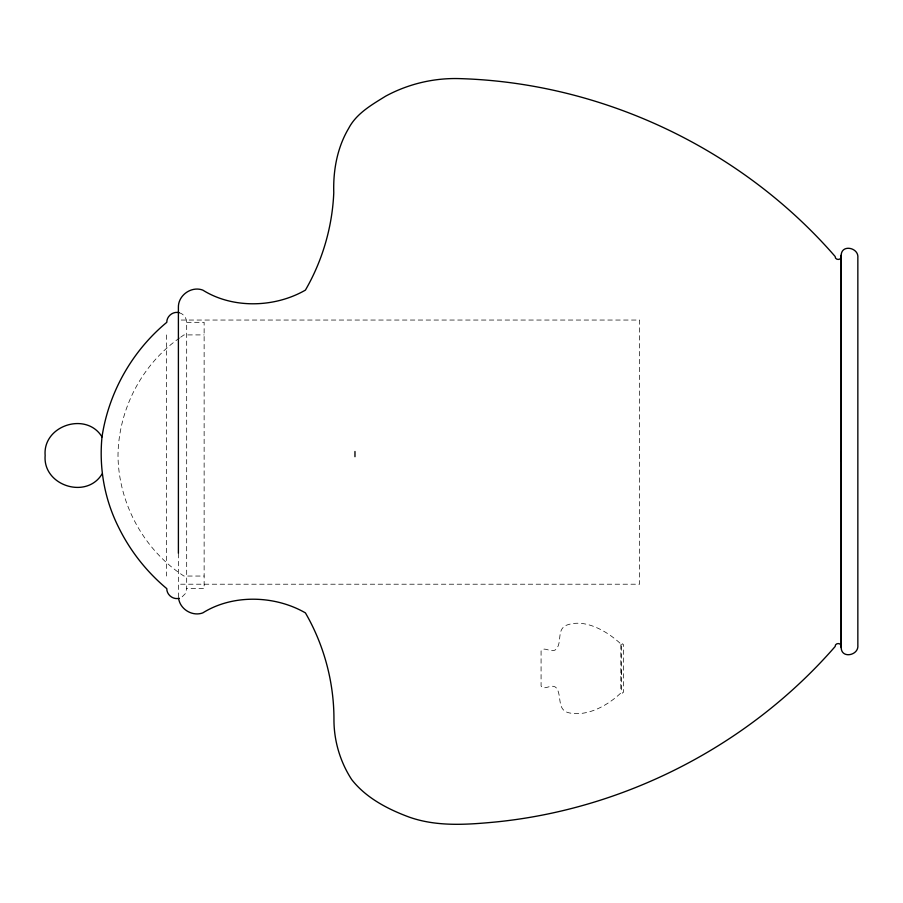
<?xml version="1.0" encoding="UTF-8"?>
<svg xmlns="http://www.w3.org/2000/svg" width="903" height="903" viewBox="0 0 903 903"><rect width="100%" height="100%" fill="white"/><g stroke="black" fill="none" stroke-linecap="round" stroke-linejoin="round"><path stroke-width="0.68" stroke-dasharray="4.51 3.39" d="M621.557 674.631L621.524 668.457M621.557 644.64L622.585 643.76L623.589 644.934L623.589 691.991L622.449 693.177L621.557 692.285L621.557 644.64C609.051 632.608 585.833 617.686 566.237 625.305C556.677 629.662 562.129 641.796 556.496 648.862C551.947 654.223 543.787 645.532 541.078 650.973L541.078 685.953C543.82 691.382 551.925 682.691 556.496 688.063C562.129 695.942 556.553 710.13 569.071 712.851C588.44 717.038 609.491 704.171 621.557 692.285M179.313 312.72C183.557 313.883 186.661 317.935 186.684 322.326L186.684 588.632L185.352 593.61L181.717 597.255M179.584 337.993C141.85 364.361 118.485 409.51 118 455.484C118.428 503.298 143.825 549.961 183.93 576.046L204.134 576.046M180.668 337.225L183.93 334.911L204.134 334.911M181.221 320.046L639.651 320.046L639.651 584.207L178.399 584.207M186.684 322.326L204.134 322.326L204.134 588.632L186.684 588.632M178.546 597.425L178.399 553.72M620.824 644.776L620.824 692.149M166.513 334.911L166.513 576.046"/><path stroke-width="1.35" d="M841.19 255.335C841.415 243.855 859.001 247.614 857.85 257.784L857.85 645.216C859.001 655.386 841.415 659.145 841.19 647.665L841.19 255.335L841.19 647.665M841.303 256.486C841.449 260.436 834.982 260.436 835.14 256.486C741.408 148.566 601.94 82.591 459.063 78.595C433.598 77.906 408.054 84.013 385.66 96.158C371.833 104.737 356.448 113.417 348.671 128.35C337.18 147.686 333.083 170.453 333.771 192.734C332.327 226.856 322.518 260.549 305.417 290.111C274.851 307.742 232.839 308.939 202.803 290.111C191.436 285.777 177.993 295.349 178.399 307.517L178.399 553.313M179.313 598.249C173.252 599.987 166.671 594.942 166.784 588.632C146.67 571.881 130.167 550.875 118.632 527.375C104.579 499.438 98.924 468.07 102.005 436.917C108.676 392.5 132.165 350.951 166.784 322.326C166.671 316.027 173.252 310.971 179.313 312.72M102.005 474.052C86.395 499.777 42.565 485.464 45.15 455.484C42.565 425.505 86.395 411.192 102.005 436.917M178.625 598.396C180.081 609.333 192.463 616.749 202.803 612.889C232.839 594.061 274.851 595.258 305.417 612.889C324.087 645.126 334.031 682.318 333.952 719.567C333.907 740.731 340.149 761.827 351.696 779.571C365.884 797.789 387.601 809.099 408.957 817.023C436.488 826.832 466.106 824.755 494.641 822.091C624.978 809.325 749.151 745.291 835.14 646.514C834.982 642.564 841.449 642.564 841.303 646.514M354.969 451.5L354.969 456.692M841.303 451.5L841.269 461.151L841.303 451.5"/></g></svg>
